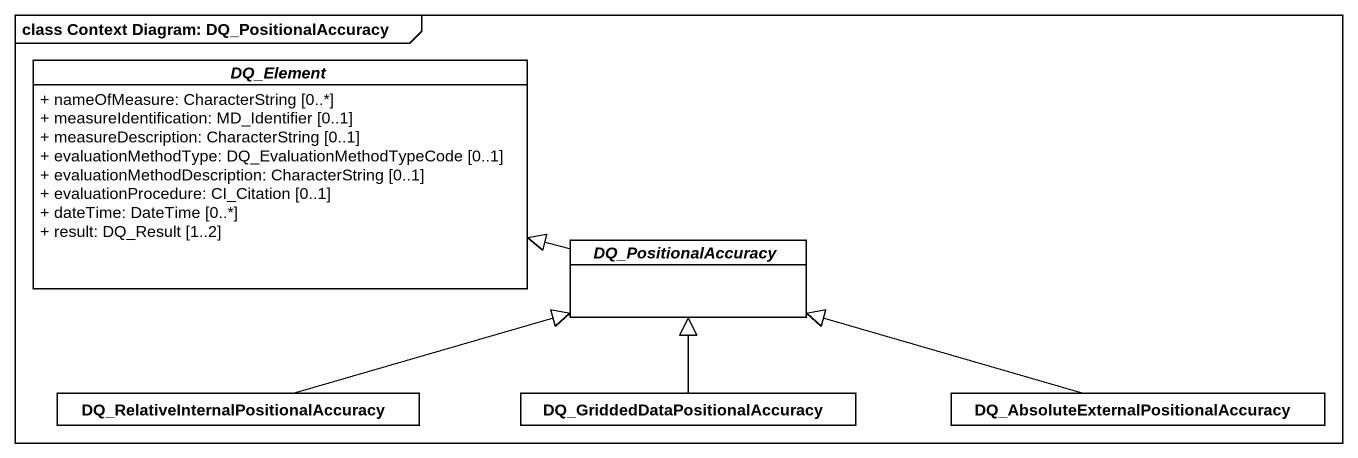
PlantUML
@startuml
mainframe class Context Diagram: DQ_PositionalAccuracy
hide circle
hide empty members
skinparam classAttributeIconSize 0
abstract class DQ_Element {
  + nameOfMeasure: CharacterString [0..*]
  + measureIdentification: MD_Identifier [0..1]
  + measureDescription: CharacterString [0..1]
  + evaluationMethodType: DQ_EvaluationMethodTypeCode [0..1]
  + evaluationMethodDescription: CharacterString [0..1]
  + evaluationProcedure: CI_Citation [0..1]
  + dateTime: DateTime [0..*]
  + result: DQ_Result [1..2]
}
abstract class DQ_PositionalAccuracy
class "DQ_RelativeInternalPositionalAccuracy" as DQ_RelativeInternalPositiona
class "DQ_GriddedDataPositionalAccuracy" as DQ_GriddedDataPositionalAccu
class "DQ_AbsoluteExternalPositionalAccuracy" as DQ_AbsoluteExternalPositiona
DQ_PositionalAccuracy -left-|> DQ_Element
DQ_RelativeInternalPositiona -right-|> DQ_PositionalAccuracy
DQ_GriddedDataPositionalAccu -up-|> DQ_PositionalAccuracy
DQ_AbsoluteExternalPositiona -left-|> DQ_PositionalAccuracy
@enduml
